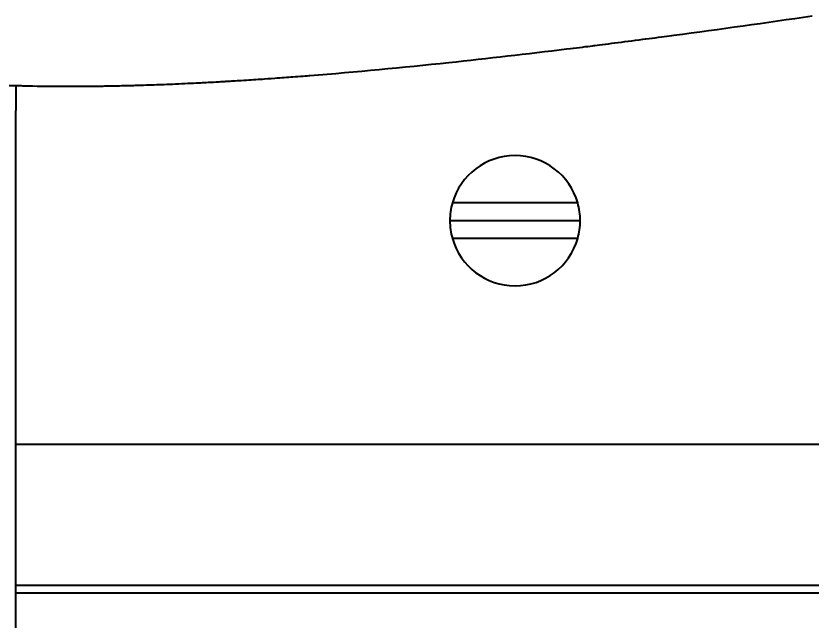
# Model space of a CAD drawing. Header units: millimetres. Extents: x 15 to 415, y 5 to 292.
# Drawn here: x 148.05 to 153.4, y 101.57 to 105.63 of the extents above; entities that cross this region are included whole.
import ezdxf

# ---------------------------------------------------------------- set-up
doc = ezdxf.new("R2010")
doc.units = ezdxf.units.MM
doc.layers.add('Geometries', color=7, linetype='Continuous')

msp = doc.modelspace()

# ---------------------------------------------------------------- linework, layer by layer
at = {"layer": 'Geometries', "linetype": 'Continuous', "lineweight": 40}
for p, q in [((148.0539, 105.1624), (148.0539, 104.9949)), ((148.0539, 102.7548), (148.0539, 104.9949)), ((151.8279, 104.3742), (150.9861, 104.3742)), ((151.8445, 104.2548), (150.9695, 104.2548)), ((151.8279, 104.1354), (150.9861, 104.1354)), ((148.0539, 101.8048), (148.0539, 102.7548)), ((148.0539, 102.7548), (165.157, 102.7548)), ((148.0539, 101.7548), (148.0539, 101.8048)), ((165.1605, 101.8048), (148.0539, 101.8048)), ((148.0539, 101.4625), (148.0539, 101.7548)), ((165.1605, 101.7548), (148.0539, 101.7548))]:
    msp.add_line(p, q, dxfattribs=at)
at = {"layer": 'Geometries', "linetype": 'Continuous', "lineweight": 40, "flags": 128}
for points in [[(151.9363, 105.4307), (151.9425, 105.4315), (151.9579, 105.4334), (151.9735, 105.4354), (151.9937, 105.438), (152.0143, 105.4406), (152.0352, 105.4432), (152.0564, 105.4459), (152.078, 105.4487), (152.1, 105.4515), (152.1224, 105.4543), (152.1446, 105.4572), (152.1675, 105.4601), (152.191, 105.4632), (152.2152, 105.4663), (152.24, 105.4695), (152.2655, 105.4729), (152.286, 105.4756), (152.307, 105.4783), (152.3281, 105.4811), (152.349, 105.4838), (152.3697, 105.4866), (152.3901, 105.4892), (152.426, 105.494), (152.461, 105.4987), (152.474, 105.5004)], [(151.7518, 105.4079), (151.7801, 105.4113), (151.8005, 105.4139), (151.8205, 105.4163), (151.8401, 105.4187), (151.859, 105.4211), (151.8774, 105.4234), (151.8952, 105.4256), (151.9115, 105.4276), (151.9272, 105.4296), (151.9363, 105.4307)], [(148.0539, 105.1624), (148.0539, 105.1624), (148.0583, 105.1623), (148.0632, 105.1621), (148.0687, 105.162), (148.0748, 105.1618), (148.0815, 105.1616), (148.0887, 105.1615), (148.0973, 105.1613), (148.1066, 105.161), (148.1161, 105.1608), (148.1256, 105.1606), (148.1351, 105.1604), (148.1659, 105.1598), (148.1973, 105.1592), (148.2072, 105.1591), (148.2173, 105.1589), (148.2273, 105.1588), (148.2372, 105.1587), (148.2466, 105.1585), (148.2565, 105.1584), (148.2657, 105.1583), (148.2743, 105.1582), (148.2821, 105.1582), (148.2894, 105.1581), (148.2959, 105.158), (148.3018, 105.158), (148.307, 105.1579), (148.3127, 105.1579), (148.3192, 105.1579), (148.3265, 105.1578), (148.3348, 105.1578), (148.3419, 105.1577), (148.3495, 105.1577), (148.3577, 105.1576), (148.3662, 105.1576), (148.3967, 105.1575), (148.4274, 105.1575), (148.4584, 105.1576), (148.4897, 105.1577), (148.5017, 105.1578), (148.5129, 105.1579), (148.5234, 105.1579), (148.5332, 105.158), (148.5424, 105.1581), (148.5507, 105.1582), (148.5583, 105.1582), (148.5651, 105.1583), (148.5711, 105.1584), (148.5759, 105.1584), (148.5815, 105.1585), (148.5878, 105.1585), (148.5949, 105.1586), (148.6026, 105.1587), (148.6112, 105.1588), (148.6204, 105.159), (148.6304, 105.1591), (148.6406, 105.1592), (148.6507, 105.1594), (148.6703, 105.1597), (148.6897, 105.1601), (148.7206, 105.1607), (148.7508, 105.1613), (148.7624, 105.1615), (148.774, 105.1618), (148.7852, 105.1621), (148.7958, 105.1623), (148.8076, 105.1626), (148.8186, 105.1629), (148.8288, 105.1632), (148.838, 105.1634), (148.8465, 105.1636), (148.854, 105.1639), (148.8586, 105.164), (148.8633, 105.1641), (148.8685, 105.1643), (148.8743, 105.1644), (148.8806, 105.1646), (148.8874, 105.1648), (148.8947, 105.165), (148.9025, 105.1653), (148.9109, 105.1655), (148.9308, 105.1662), (148.9499, 105.1668), (148.9681, 105.1674), (148.9836, 105.1679), (148.9994, 105.1685), (149.0158, 105.1691), (149.0327, 105.1697), (149.0502, 105.1704), (149.0681, 105.1711), (149.0862, 105.1718), (149.1064, 105.1726), (149.1269, 105.1735), (149.1476, 105.1744), (149.1684, 105.1753), (149.1888, 105.1762), (149.2087, 105.1772), (149.2281, 105.1781), (149.247, 105.179), (149.265, 105.1799), (149.2823, 105.1807), (149.2952, 105.1814), (149.3077, 105.182), (149.32, 105.1826), (149.3329, 105.1833), (149.3463, 105.184), (149.363, 105.1849), (149.3804, 105.1859), (149.3986, 105.1869), (149.4096, 105.1875), (149.4201, 105.1881), (149.43, 105.1886), (149.4394, 105.1892), (149.4484, 105.1897), (149.4568, 105.1902), (149.4646, 105.1906), (149.4718, 105.191), (149.4787, 105.1914), (149.4861, 105.1919), (149.4942, 105.1924), (149.5044, 105.193), (149.5154, 105.1936), (149.5272, 105.1944), (149.5399, 105.1951), (149.5534, 105.196), (149.5678, 105.1969), (149.5852, 105.198), (149.602, 105.199), (149.6183, 105.2001), (149.634, 105.2011), (149.6504, 105.2022), (149.6661, 105.2032), (149.6811, 105.2042), (149.6955, 105.2052), (149.7093, 105.2061), (149.7232, 105.2071), (149.7458, 105.2087), (149.7691, 105.2103), (149.7931, 105.212), (149.8096, 105.2132), (149.8258, 105.2144), (149.8416, 105.2155), (149.8569, 105.2166), (149.8718, 105.2177), (149.8863, 105.2188), (149.9004, 105.2199), (149.9146, 105.221), (149.9311, 105.2222), (149.9481, 105.2235), (149.9656, 105.2249), (149.9836, 105.2263), (149.9979, 105.2274), (150.0116, 105.2285), (150.0247, 105.2295), (150.0278, 105.2298)]]:
    msp.add_lwpolyline(points, dxfattribs=at)
at = {"layer": 'Geometries', "linetype": 'Continuous', "lineweight": 40}
for centre, radius, start, end in [((141.0496, 190.8767), 86.1373, 277.621644, 278.24508), ((145.6615, 155.0689), 50.0331, 276.08064, 276.99164), ((147.1455, 140.9833), 35.8696, 274.60905, 276.10686), ((148.3711, 116.6785), 11.5205, 267.57166, 268.42208), ((151.407, 104.2548), 0.4375, 15.8275, 164.1725), ((151.407, 104.2548), 0.4375, 164.1725, 180), ((151.407, 104.2548), 0.4375, 359.991, 15.8275), ((151.407, 104.2548), 0.4375, 180, 195.8463), ((151.407, 104.2548), 0.4375, 344.1537, 359.991), ((151.407, 104.2548), 0.4375, 195.8463, 344.1537)]:
    msp.add_arc(centre, radius, start, end, dxfattribs=at)

doc.saveas('drawing.dxf')
